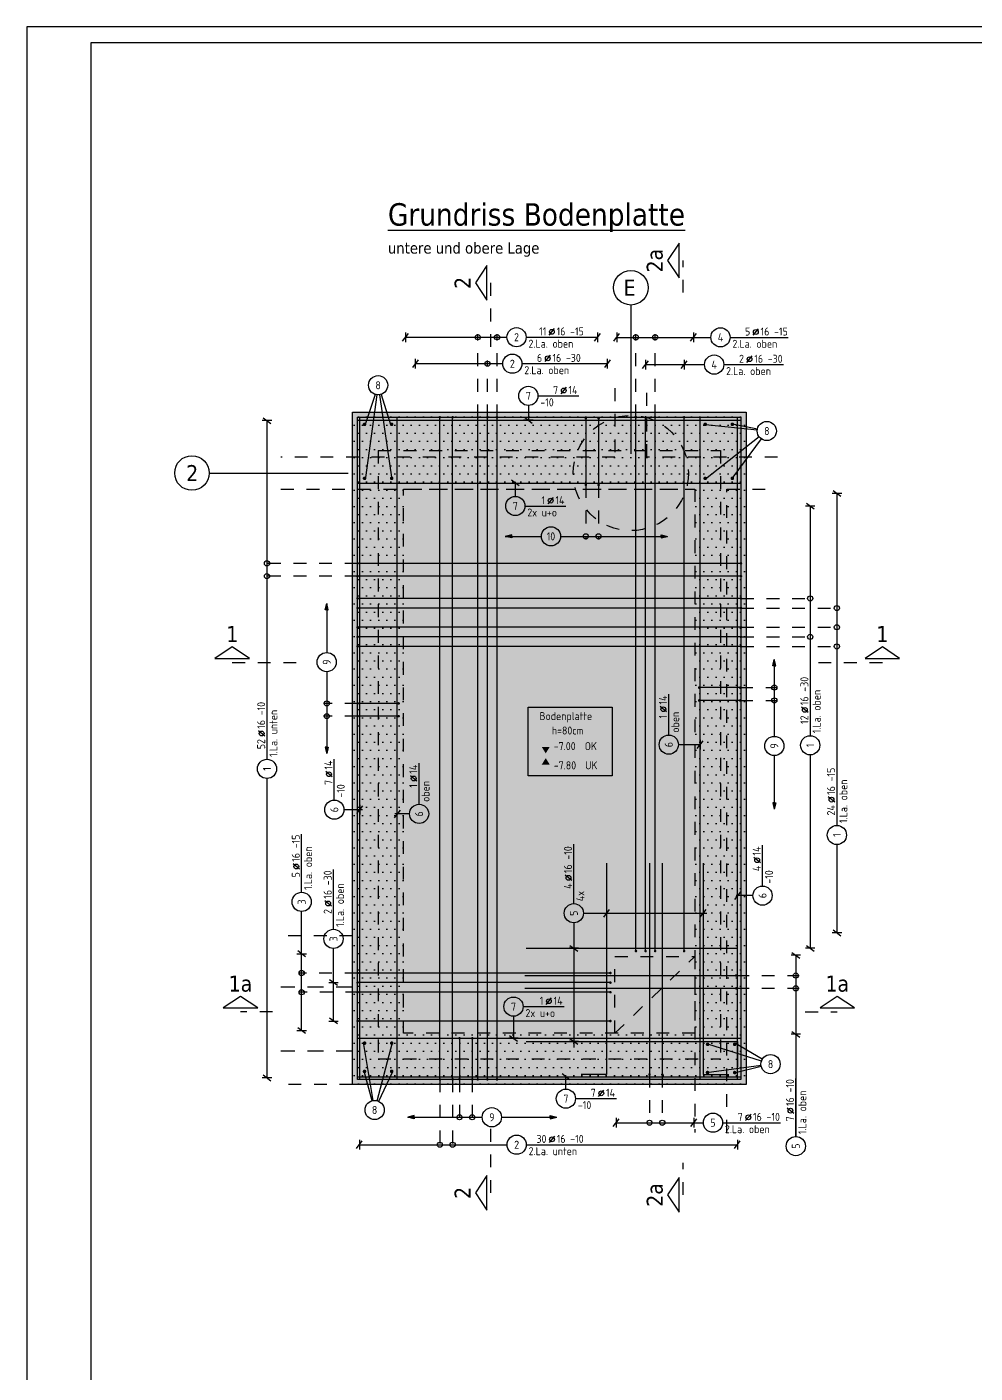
# Model space of a CAD drawing. Extents: x -20 to 69, y 0 to 100.
# Drawn here: x 0 to 7.41, y 10.51 to 21.02 of the extents above; entities that cross this region are included whole.
import ezdxf
from ezdxf.enums import TextEntityAlignment as Align

# ---------------------------------------------------------------- set-up
doc = ezdxf.new("R2010")
doc.units = 0
doc.header["$LTSCALE"] = 0.25
for name, pattern in [('AUSGEZOGEN', [1000.01, 1000, 0.01]), ('DIVIDE2', [0.625, 0.25, -0.125, 0, -0.125, 0, -0.125]), ('DOT', [0.175, 0.05, -0.125]), ('PUNKT', [0.175, 0.05, -0.125]), ('STRICHPUNKT2', [0.55, 0.25, -0.125, 0.05, -0.125]), ('VERDECKT', [0.375, 0.25, -0.125]), ('VERDECKTX2', [0.75, 0.5, -0.25])]:
    doc.linetypes.add(name, pattern=pattern)
for name, color, linetype in [('2.UG', 7, 'Continuous'), ('ACHSEN', 7, 'Continuous'), ('AFB', 7, 'Continuous'), ('BETON', 7, 'Continuous'), ('DRUEBER', 7, 'Continuous'), ('DRÜBER-NOPLOT', 7, 'Continuous'), ('grau_hell', 7, 'Continuous'), ('Gründungspfähle', 7, 'Continuous'), ('koten', 7, 'Continuous'), ('OBJEKT', 7, 'Continuous'), ('RAHMEN', 7, 'Continuous'), ('RND', 7, 'Continuous'), ('SCHNITTE', 7, 'Continuous'), ('SFP_Achsen', 7, 'Continuous'), ('TEXT', 7, 'Continuous')]:
    doc.layers.add(name, color=color, linetype=linetype)
doc.layers.add('NOPLOT', color=7, linetype='Continuous', plot=False)
doc.styles.add('helv', font='tahoma.ttf')
doc.styles.add('txt', font='isocp.shx')

# ---------------------------------------------------------------- blocks, each defined once
blk = doc.blocks.new('okrd_o')
at = {"layer": 'koten', "color": 7, "linetype": 'Continuous'}
blk.add_solid([(-0.125, 0.202), (0.125, 0.202), (0, 0)], dxfattribs=at)
at = {"layer": 'koten', "style": 'txt'}
blk.add_attdef('OKRD', (0.25, 0.1), '', height=0.25, dxfattribs=at)
blk = doc.blocks.new('okrd_u')
at = {"layer": 'koten', "color": 7, "linetype": 'Continuous'}
blk.add_solid([(-0.125, -0.202), (0.125, -0.202), (0, 0)], dxfattribs=at)
at = {"layer": 'koten', "style": 'txt'}
blk.add_attdef('OKRD', (0.25, -0.35), '', height=0.25, dxfattribs=at)
blk = doc.blocks.new('lei_gre')
at = {"layer": 'RND', "color": 7, "linetype": 'Continuous'}
for p, q in [((-0.09, -0.12), (0.09, 0.12)), ((0, 0.15), (0, -0.15))]:
    blk.add_line(p, q, dxfattribs=at)
blk = doc.blocks.new('RND_LEI')
at = {"layer": 'RND', "color": 7, "linetype": 'Continuous'}
blk.add_line((1.022, 0.066), (1.19, 0.27), dxfattribs=at)
for centre, radius in [((0, 0), 0.3), ((1.106, 0.168), 0.075)]:
    blk.add_circle(centre, radius, dxfattribs=at)
at = {"layer": 'RND', "color": 7, "linetype": 'Continuous', "style": 'txt'}
blk.add_attdef('POSL', text='', height=0.25, dxfattribs=at).set_placement((0, 0), align=Align.MIDDLE)
blk.add_attdef('ANZ', text='', height=0.25, dxfattribs=at).set_placement((0.931, 0.057), align=Align.RIGHT)
for tag, p in [('DUM', (1.253, 0.057)), ('ABSTD', (1.674, 0.057)), ('POSTXT', (0.374, -0.327))]:
    blk.add_attdef(tag, p, '', height=0.25, dxfattribs=at)
blk = doc.blocks.new('RND_HIN')
at = {"layer": 'RND', "color": 7, "linetype": 'Continuous'}
blk.add_circle((0, 0), 0.3, dxfattribs=at)
at = {"layer": 'RND', "color": 7, "linetype": 'Continuous', "style": 'txt'}
blk.add_attdef('POSI', text='', height=0.25, dxfattribs=at).set_placement((0, 0), align=Align.MIDDLE)
blk = doc.blocks.new('Pfeillinie')
at = {"layer": 'TEXT', "linetype": 'Continuous'}
blk.add_hatch(color=7, dxfattribs=at).paths.add_polyline_path([(0, 0), (-0.8, 0.2), (-0.8, 0), (-0.8, -0.2)])
at = {"layer": 'TEXT', "color": 7, "linetype": 'Continuous'}
for p, q in [((-0.8, 0), (-0.8, 0.2)), ((-0.8, 0.2), (0, 0)), ((-0.8, 0), (-0.8, -0.2)), ((-0.8, -0.2), (0, 0))]:
    blk.add_line(p, q, dxfattribs=at)
blk = doc.blocks.new('SCHN-1')
at = {"layer": 'SCHNITTE', "color": 5, "linetype": 'Continuous'}
blk.add_lwpolyline([(0.54, 0.125), (0, 0.485), (-0.54, 0.125)], close=True, dxfattribs=at)
at = {"layer": 'SCHNITTE', "color": 6, "linetype": 'Continuous', "style": 'helv'}
blk.add_attdef('SCHN-1', text='', height=0.5, dxfattribs=at).set_placement((0, 0.635), align=Align.CENTER)
blk = doc.blocks.new('A0--19')
at = {"layer": 'RAHMEN'}
for p, q in [((0, 84.1), (0, 0)), ((99.9, 84.1), (0, 84.1))]:
    blk.add_line(p, q, dxfattribs=at)
at = {"layer": 'RAHMEN', "color": 5}
for p, q in [((99.4, 83.6), (2, 83.6)), ((2, 83.6), (2, 0.5))]:
    blk.add_line(p, q, dxfattribs=at)

msp = doc.modelspace()

# ---------------------------------------------------------------- hatches: boundary and pattern name
at = {"layer": '2.UG', "linetype": 'AUSGEZOGEN'}
h = msp.add_hatch(dxfattribs=at)
h.set_pattern_fill('DOTS', scale=0.04, double=1)
h.set_pattern_definition([(0, (-1.28428, 30.04452), (0.03175, 0.0635), [0, -0.0635])])
h.paths.add_polyline_path([(2.543, 18.0164), (2.543, 12.7664), (5.618, 12.7664), (5.618, 18.0164)])
h.paths.add_polyline_path([(5.218, 17.4164), (5.218, 13.1664), (4.593, 13.1664), (2.943, 13.1664), (2.943, 17.4164)], flags=16)
h.paths.add_polyline_path([(3.9158, 15.7133), (4.5717, 15.7133), (4.5717, 15.1757), (3.9158, 15.1757)], flags=0)
h.paths.add_polyline_path([(4.095, 15.4852), (4.3765, 15.4852), (4.3765, 15.573), (4.095, 15.573)], flags=8)
h.paths.add_polyline_path([(3.9942, 15.5773), (4.4692, 15.5773), (4.4692, 15.6898), (3.9942, 15.6898)], flags=8)
at = {"layer": 'grau_hell'}
msp.add_hatch(color=9, dxfattribs=at).paths.add_polyline_path([(5.618, 18.0164), (2.543, 18.0164), (2.543, 12.7664), (5.618, 12.7664)])

# ---------------------------------------------------------------- linework, layer by layer
at = {"layer": 'ACHSEN', "color": 140, "linetype": 'AUSGEZOGEN'}
for p, q in [((4.718, 18.8533), (4.718, 17.69)), ((1.4246, 17.5414), (2.5093, 17.5414))]:
    msp.add_line(p, q, dxfattribs=at)
at = {"layer": 'AFB', "color": 1, "linetype": 'DIVIDE2'}
for p, q in [((2.743, 17.7164), (2.743, 12.9664)), ((2.743, 17.7164), (5.418, 17.7164)), ((5.418, 17.7164), (5.418, 12.9664)), ((2.743, 12.9664), (5.418, 12.9664))]:
    msp.add_line(p, q, dxfattribs=at)
at = {"layer": 'BETON', "color": 6, "linetype": 'AUSGEZOGEN'}
msp.add_lwpolyline([(5.618, 18.0164), (5.618, 12.7664), (2.543, 12.7664), (2.543, 18.0164)], close=True, dxfattribs=at)
at = {"layer": 'DRUEBER', "color": 7, "linetype": 'PUNKT'}
msp.add_line((4.593, 13.1664), (5.218, 13.7664), dxfattribs=at)
for points in [[(2.943, 17.4164), (5.218, 17.4164), (5.218, 13.1664), (2.943, 13.1664)], [(4.593, 13.7664), (5.218, 13.7664), (5.218, 13.1664), (4.593, 13.1664)]]:
    msp.add_lwpolyline(points, close=True, dxfattribs=at)
at = {"layer": 'DRÜBER-NOPLOT', "color": 191, "linetype": 'DOT', "lineweight": -2}
for p, q in [((4.593, 18.2037), (4.593, 17.6664)), ((4.843, 17.6664), (4.843, 18.2037)), ((4.593, 17.6664), (1.9847, 17.6664)), ((5.864, 17.6664), (4.843, 17.6664)), ((1.9847, 17.4164), (5.218, 17.4164)), ((5.218, 17.4164), (5.218, 12.3914)), ((5.468, 12.3914), (5.468, 17.4164)), ((5.468, 17.4164), (5.864, 17.4164))]:
    msp.add_line(p, q, dxfattribs=at)
at = {"layer": 'DRÜBER-NOPLOT', "color": 191, "linetype": 'VERDECKT'}
for p, q in [((2.5416, 13.9264), (1.9847, 13.9264)), ((2.543, 12.7664), (1.9847, 12.7664))]:
    msp.add_line(p, q, dxfattribs=at)
at = {"layer": 'DRÜBER-NOPLOT', "color": 191, "linetype": 'VERDECKTX2'}
for p, q in [((2.5416, 13.5264), (1.9847, 13.5264)), ((2.5416, 13.0264), (1.9847, 13.0264))]:
    msp.add_line(p, q, dxfattribs=at)
at = {"layer": 'Gründungspfähle', "color": 171, "linetype": 'VERDECKT'}
msp.add_circle((4.718, 17.5414), 0.45, dxfattribs=at)
at = {"layer": 'NOPLOT', "color": 191, "linetype": 'Continuous'}
msp.add_lwpolyline([(5.578, 17.9764), (5.578, 12.8064), (2.583, 12.8064), (2.583, 17.9764)], close=True, dxfattribs=at)
at = {"layer": 'OBJEKT', "color": 1, "linetype": 'AUSGEZOGEN'}
msp.add_lwpolyline([(3.9158, 15.7133), (4.5717, 15.7133), (4.5717, 15.1757), (3.9158, 15.1757)], close=True, dxfattribs=at)
at = {"layer": 'RND', "color": 102, "linetype": 'VERDECKT'}
for p, q in [((3.5222, 17.9764), (3.5222, 18.6268)), ((3.6722, 17.9764), (3.6722, 18.6268)), ((4.7575, 17.9764), (4.7575, 18.6258)), ((4.9075, 17.9764), (4.9075, 18.6258)), ((3.5972, 17.9764), (3.5972, 18.4199)), ((4.3659, 17.4483), (4.3659, 17.0218)), ((4.4659, 17.4483), (4.4659, 17.0218)), ((2.583, 16.8359), (1.8504, 16.8359)), ((2.583, 16.7359), (1.8504, 16.7359)), ((5.578, 16.5618), (6.1437, 16.5618)), ((5.578, 16.4868), (6.3523, 16.4868)), ((5.578, 16.3368), (6.3523, 16.3368)), ((5.578, 16.2618), (6.1437, 16.2618)), ((5.578, 16.1868), (6.3523, 16.1868)), ((5.5714, 15.8654), (5.8636, 15.8654)), ((2.5838, 15.7424), (2.3169, 15.7424)), ((5.5714, 15.7654), (5.8636, 15.7654)), ((2.5838, 15.6424), (2.3169, 15.6424)), ((2.583, 13.6368), (2.1212, 13.6368)), ((5.5408, 13.6171), (6.0315, 13.6171)), ((2.588, 13.4868), (2.1212, 13.4868)), ((5.5408, 13.5171), (6.0315, 13.5171)), ((4.8635, 12.8436), (4.8635, 12.4427)), ((4.9635, 12.8436), (4.9635, 12.4427)), ((3.2258, 12.8064), (3.2258, 12.2709)), ((3.3258, 12.8064), (3.3258, 12.2709)), ((3.3791, 12.8071), (3.3791, 12.4852)), ((3.4791, 12.8071), (3.4791, 12.4852))]:
    msp.add_line(p, q, dxfattribs=at)
at = {"layer": 'RND', "color": 7, "linetype": 'AUSGEZOGEN'}
for p, q in [((2.9575, 18.6018), (3.7497, 18.6018)), ((3.8997, 18.6018), (4.4575, 18.6018)), ((4.6075, 18.6008), (5.2075, 18.6008)), ((5.2075, 18.6008), (5.3428, 18.6008)), ((5.4928, 18.6008), (5.9459, 18.6008)), ((3.717, 18.3949), (3.0349, 18.3949)), ((4.5341, 18.3949), (3.867, 18.3949)), ((4.8325, 18.388), (5.1339, 18.388)), ((5.1339, 18.388), (5.2935, 18.388)), ((5.4435, 18.388), (5.9091, 18.388)), ((3.9922, 18.1439), (4.3122, 18.1439)), ((1.8754, 17.9507), (1.8754, 15.3056)), ((6.3273, 17.3823), (6.3273, 14.7894)), ((3.8904, 17.2837), (4.2104, 17.2837)), ((6.1187, 17.2834), (6.1187, 15.4901)), ((5.0138, 15.4953), (5.0138, 15.8153)), ((2.4014, 14.9875), (2.4014, 15.3075)), ((3.0637, 14.9545), (3.0637, 15.2745)), ((6.1187, 15.3401), (6.1187, 13.8302)), ((1.8754, 15.1556), (1.8754, 12.818)), ((2.1462, 14.2669), (2.1462, 14.72)), ((4.2724, 14.1786), (4.2724, 14.6419)), ((5.7464, 14.3161), (5.7464, 14.6361)), ((6.3273, 14.6394), (6.3273, 13.9502)), ((2.395, 13.9783), (2.395, 14.4439)), ((2.1462, 13.7868), (2.1462, 14.1169)), ((2.1462, 13.1868), (2.1462, 13.7868)), ((2.395, 13.5618), (2.395, 13.8283)), ((6.0065, 13.7757), (6.0065, 13.1584)), ((2.395, 13.2618), (2.395, 13.5618)), ((3.876, 13.3743), (4.196, 13.3743)), ((6.0065, 13.1584), (6.0065, 12.36)), ((6.0065, 12.36), (6.0065, 12.8131)), ((4.2854, 12.6556), (4.6054, 12.6556)), ((4.6031, 12.4677), (5.2101, 12.4677)), ((5.2101, 12.4677), (5.284, 12.4677)), ((5.434, 12.4677), (5.8871, 12.4677)), ((2.5973, 12.2959), (3.7508, 12.2959)), ((3.9008, 12.2959), (5.5503, 12.2959))]:
    msp.add_line(p, q, dxfattribs=at)
at = {"layer": 'RND', "color": 102, "linetype": 'AUSGEZOGEN'}
for p, q in [((2.7197, 18.1556), (2.6413, 17.9198)), ((2.7333, 18.1524), (2.6456, 17.506)), ((2.7541, 18.1525), (2.8498, 17.4902)), ((2.7662, 18.1553), (2.8412, 17.9212)), ((3.9172, 18.0689), (3.9172, 17.954)), ((5.7051, 17.8769), (5.3006, 17.9181)), ((5.7061, 17.8839), (5.5115, 17.9224)), ((5.7208, 17.8229), (5.3006, 17.4923)), ((5.7352, 17.809), (5.5143, 17.5095)), ((3.8154, 17.3587), (3.8154, 17.4736)), ((5.0888, 15.4203), (5.2644, 15.4203)), ((2.4764, 14.9125), (2.622, 14.9125)), ((2.9887, 14.8795), (2.8751, 14.8795)), ((5.6714, 14.2411), (5.5407, 14.2411)), ((4.3474, 14.1036), (5.3105, 14.1036)), ((4.2724, 14.0286), (4.2724, 13.054)), ((3.801, 13.2993), (3.801, 13.12)), ((2.7042, 12.641), (2.6304, 13.0934)), ((2.7354, 12.6395), (2.856, 13.0948)), ((5.7378, 12.948), (5.3201, 13.0805)), ((5.7445, 12.9631), (5.5357, 13.0852)), ((2.6965, 12.6394), (2.6362, 12.8607)), ((2.7483, 12.6348), (2.856, 12.8622)), ((4.2104, 12.7306), (4.2104, 12.8388)), ((5.7349, 12.9153), (5.3085, 12.8581)), ((5.7364, 12.9075), (5.5241, 12.8558))]:
    msp.add_line(p, q, dxfattribs=at)
at = {"layer": 'RND', "color": 1, "linetype": 'AUSGEZOGEN'}
for points in [[(2.6004, 12.8064), (2.6004, 17.9764)], [(2.8923, 12.8064), (2.8923, 17.9764)], [(3.2258, 12.8064), (3.2258, 17.9764)], [(3.3258, 12.8064), (3.3258, 17.9764)], [(3.5222, 12.8064), (3.5222, 17.9764)], [(3.6722, 12.8064), (3.6722, 17.9764)], [(4.7575, 13.8082), (4.7575, 17.9764)], [(4.9075, 13.8082), (4.9075, 17.9764)], [(5.2592, 12.8064), (5.2592, 17.9764)], [(5.551, 12.8064), (5.551, 17.9764)], [(2.583, 17.954), (5.578, 17.954)], [(4.3659, 17.9683), (4.3659, 17.4483)], [(4.4659, 17.9683), (4.4659, 17.4483)], [(2.583, 17.4631), (5.578, 17.4631)], [(5.578, 16.8359), (2.583, 16.8359)], [(5.578, 16.7359), (2.583, 16.7359)], [(5.578, 16.4868), (2.583, 16.4868)], [(5.578, 16.3368), (2.583, 16.3368)], [(5.578, 16.1868), (2.583, 16.1868)], [(5.5714, 15.8654), (5.2514, 15.8654)], [(2.9038, 15.7424), (2.5838, 15.7424)], [(5.5714, 15.7654), (5.2514, 15.7654)], [(2.9038, 15.6424), (2.5838, 15.6424)], [(4.5287, 14.4936), (4.5287, 12.8436), (4.3287, 12.8436)], [(4.8635, 14.4936), (4.8635, 12.8436)], [(4.9635, 14.4936), (4.9635, 12.8436)], [(5.2824, 14.4936), (5.2824, 12.8436), (5.4824, 12.8436)], [(3.9008, 13.83), (5.5508, 13.83), (5.5508, 14.03)], [(4.558, 13.6368), (2.583, 13.6368)], [(3.8908, 13.6171), (5.5408, 13.6171)], [(4.558, 13.4868), (2.583, 13.4868)], [(3.8908, 13.5171), (5.5408, 13.5171)], [(2.583, 13.127), (5.578, 13.127)], [(3.3791, 13.1271), (3.3791, 12.8071)], [(3.4791, 13.1271), (3.4791, 12.8071)], [(3.9008, 13.1028), (5.5508, 13.1028), (5.5508, 12.9028)], [(2.583, 12.8257), (5.578, 12.8257)]]:
    msp.add_lwpolyline(points, dxfattribs=at)
at = {"layer": 'RND', "color": 7, "linetype": 'AUSGEZOGEN'}
for points, const_width in [([(3.2208, 17.9764, 1), (3.2308, 17.9764, 1)], 0.01), ([(3.3208, 17.9764, 1), (3.3308, 17.9764, 1)], 0.01), ([(3.5172, 17.9764, 1), (3.5272, 17.9764, 1)], 0.01), ([(3.5922, 17.9764, 1), (3.6022, 17.9764, 1)], 0.01), ([(3.6672, 17.9764, 1), (3.6772, 17.9764, 1)], 0.01), ([(4.3609, 17.9683, 1), (4.3709, 17.9683, 1)], 0.01), ([(4.4609, 17.9683, 1), (4.4709, 17.9683, 1)], 0.01), ([(4.7525, 17.9764, 1), (4.7625, 17.9764, 1)], 0.01), ([(4.8275, 17.9764, 1), (4.8375, 17.9764, 1)], 0.01), ([(4.9025, 17.9764, 1), (4.9125, 17.9764, 1)], 0.01), ([(5.1289, 17.9764, 1), (5.1389, 17.9764, 1)], 0.01), ([(2.6305, 17.9215, 1), (2.6445, 17.9215, 1)], 0.014), ([(2.8426, 17.9215, 1), (2.8566, 17.9215, 1)], 0.014), ([(5.2915, 17.9215, 1), (5.3055, 17.9215, 1)], 0.014), ([(5.5036, 17.9215, 1), (5.5176, 17.9215, 1)], 0.014), ([(2.6305, 17.4997, 1), (2.6445, 17.4997, 1)], 0.014), ([(2.8426, 17.4997, 1), (2.8566, 17.4997, 1)], 0.014), ([(4.3609, 17.4483, 1), (4.3709, 17.4483, 1)], 0.01), ([(4.4609, 17.4483, 1), (4.4709, 17.4483, 1)], 0.01), ([(5.2915, 17.4997, 1), (5.3055, 17.4997, 1)], 0.014), ([(5.5036, 17.4997, 1), (5.5176, 17.4997, 1)], 0.014), ([(2.578, 16.8359, 1), (2.588, 16.8359, 1)], 0.01), ([(5.573, 16.8359, 1), (5.583, 16.8359, 1)], 0.01), ([(2.578, 16.7359, 1), (2.588, 16.7359, 1)], 0.01), ([(5.573, 16.7359, 1), (5.583, 16.7359, 1)], 0.01), ([(2.578, 16.5618, 1), (2.588, 16.5618, 1)], 0.01), ([(5.573, 16.5618, 1), (5.583, 16.5618, 1)], 0.01), ([(2.578, 16.4868, 1), (2.588, 16.4868, 1)], 0.01), ([(5.573, 16.4868, 1), (5.583, 16.4868, 1)], 0.01), ([(2.578, 16.3368, 1), (2.588, 16.3368, 1)], 0.01), ([(5.573, 16.3368, 1), (5.583, 16.3368, 1)], 0.01), ([(2.578, 16.2618, 1), (2.588, 16.2618, 1)], 0.01), ([(2.578, 16.1868, 1), (2.588, 16.1868, 1)], 0.01), ([(5.573, 16.2618, 1), (5.583, 16.2618, 1)], 0.01), ([(5.573, 16.1868, 1), (5.583, 16.1868, 1)], 0.01), ([(5.2514, 15.8704, 1), (5.2514, 15.8604, 1)], 0.01), ([(5.5714, 15.8704, 1), (5.5714, 15.8604, 1)], 0.01), ([(5.2514, 15.7704, 1), (5.2514, 15.7604, 1)], 0.01), ([(5.5714, 15.7704, 1), (5.5714, 15.7604, 1)], 0.01), ([(2.5838, 15.7474, 1), (2.5838, 15.7374, 1)], 0.01), ([(2.9038, 15.7474, 1), (2.9038, 15.7374, 1)], 0.01), ([(2.5838, 15.6474, 1), (2.5838, 15.6374, 1)], 0.01), ([(2.9038, 15.6474, 1), (2.9038, 15.6374, 1)], 0.01), ([(4.7525, 13.8082, 1), (4.7625, 13.8082, 1)], 0.01), ([(4.8275, 13.8082, 1), (4.8375, 13.8082, 1)], 0.01), ([(4.9025, 13.8082, 1), (4.9125, 13.8082, 1)], 0.01), ([(5.1289, 13.8082, 1), (5.1389, 13.8082, 1)], 0.01), ([(2.578, 13.6368, 1), (2.588, 13.6368, 1)], 0.01), ([(2.578, 13.5618, 1), (2.588, 13.5618, 1)], 0.01), ([(4.553, 13.6368, 1), (4.563, 13.6368, 1)], 0.01), ([(4.553, 13.5618, 1), (4.563, 13.5618, 1)], 0.01), ([(5.5408, 13.6121, 1), (5.5408, 13.6221, 1)], 0.01), ([(2.578, 13.4868, 1), (2.588, 13.4868, 1)], 0.01), ([(4.553, 13.4868, 1), (4.563, 13.4868, 1)], 0.01), ([(5.5408, 13.5121, 1), (5.5408, 13.5221, 1)], 0.01), ([(2.578, 13.2618, 1), (2.588, 13.2618, 1)], 0.01), ([(4.553, 13.2618, 1), (4.563, 13.2618, 1)], 0.01), ([(2.6305, 13.0889, 1), (2.6445, 13.0889, 1)], 0.014), ([(2.8426, 13.0889, 1), (2.8566, 13.0889, 1)], 0.014), ([(3.3741, 13.1271, 1), (3.3841, 13.1271, 1)], 0.01), ([(3.4741, 13.1271, 1), (3.4841, 13.1271, 1)], 0.01), ([(5.31, 13.0796, 1), (5.324, 13.0796, 1)], 0.014), ([(5.5221, 13.0796, 1), (5.5361, 13.0796, 1)], 0.014), ([(2.6305, 12.8685, 1), (2.6445, 12.8685, 1)], 0.014), ([(2.8426, 12.8685, 1), (2.8566, 12.8685, 1)], 0.014), ([(4.8585, 12.8436, 1), (4.8685, 12.8436, 1)], 0.01), ([(4.9585, 12.8436, 1), (4.9685, 12.8436, 1)], 0.01), ([(5.31, 12.8592, 1), (5.324, 12.8592, 1)], 0.014), ([(5.5221, 12.8592, 1), (5.5361, 12.8592, 1)], 0.014), ([(3.2208, 12.8064, 1), (3.2308, 12.8064, 1)], 0.01), ([(3.3208, 12.8064, 1), (3.3308, 12.8064, 1)], 0.01), ([(3.3741, 12.8071, 1), (3.3841, 12.8071, 1)], 0.01), ([(3.4741, 12.8071, 1), (3.4841, 12.8071, 1)], 0.01), ([(3.5172, 12.8064, 1), (3.5272, 12.8064, 1)], 0.01), ([(3.5922, 12.8064, 1), (3.6022, 12.8064, 1)], 0.01), ([(3.6672, 12.8064, 1), (3.6772, 12.8064, 1)], 0.01)]:
    msp.add_lwpolyline(points, format="xyb", close=True, dxfattribs=dict(at, const_width=const_width))
for points in [[(3.5972, 12.8064), (3.5972, 17.9764)], [(4.8325, 13.8082), (4.8325, 17.9764)], [(5.1339, 13.8082), (5.1339, 17.9764)], [(5.578, 16.5618), (2.583, 16.5618)], [(5.578, 16.2618), (2.583, 16.2618)], [(4.558, 13.5618), (2.583, 13.5618)], [(4.558, 13.2618), (2.583, 13.2618)]]:
    msp.add_lwpolyline(points, dxfattribs=at)
at = {"layer": 'RND', "color": 102, "linetype": 'AUSGEZOGEN'}
for points in [[(3.7368, 17.0468), (4.0187, 17.0468)], [(4.1687, 17.0468), (5.0041, 17.0468)], [(2.3419, 16.5217), (2.3419, 16.1397)], [(5.8386, 16.0859), (5.8386, 15.485)], [(2.3419, 15.9897), (2.3419, 15.3517)], [(5.8386, 15.335), (5.8386, 14.9159)], [(2.9758, 12.5102), (3.5568, 12.5102)], [(3.7068, 12.5102), (4.1384, 12.5102)]]:
    msp.add_lwpolyline(points, dxfattribs=at)
at = {"layer": 'RND', "color": 7, "linetype": 'AUSGEZOGEN'}
for centre in [(3.5222, 18.6018), (3.6722, 18.6018), (4.7575, 18.6008), (4.9075, 18.6008), (3.5972, 18.3949), (4.3659, 17.0468), (4.4659, 17.0468), (1.8754, 16.8359), (1.8754, 16.7359), (6.1187, 16.5618), (6.3273, 16.4868), (6.3273, 16.3368), (6.1187, 16.2618), (6.3273, 16.1868), (5.8386, 15.8654), (5.8386, 15.7654), (2.3419, 15.7424), (2.3419, 15.6424), (2.1462, 13.6368), (6.0065, 13.6171), (2.1462, 13.4868), (6.0065, 13.5171), (3.3791, 12.5102), (3.4791, 12.5102), (4.8635, 12.4677), (4.9635, 12.4677), (3.2258, 12.2959), (3.3258, 12.2959)]:
    msp.add_circle(centre, 0.02, dxfattribs=at)
at = {"layer": 'SCHNITTE', "color": 5, "linetype": 'STRICHPUNKT2'}
for p, q in [((5.1253, 18.95), (5.1253, 19.2)), ((3.6246, 18.5258), (3.6246, 19.0258)), ((1.6041, 16.0627), (2.1041, 16.0627)), ((6.1825, 16.0627), (6.6825, 16.0627)), ((1.9182, 13.3324), (1.6682, 13.3324)), ((6.0804, 13.3324), (6.3304, 13.3324)), ((3.6246, 11.9195), (3.6246, 12.4195)), ((5.1253, 11.9037), (5.1253, 12.1537))]:
    msp.add_line(p, q, dxfattribs=at)
at = {"layer": 'SFP_Achsen', "color": 7, "linetype": 'AUSGEZOGEN'}
for centre in [(4.718, 18.9885), (1.2894, 17.5414)]:
    msp.add_circle(centre, 0.1352, dxfattribs=at)

# ---------------------------------------------------------------- block references
at = {"layer": 'koten', "color": 6, "linetype": 'AUSGEZOGEN', "xscale": 0.25, "yscale": 0.25, "zscale": 0.25}
for name, p, values in [('okrd_o', (4.0529, 15.3522), {'OKRD': '-7.00  OK'}), ('okrd_u', (4.0529, 15.3147), {'OKRD': '-7.80  UK'})]:
    msp.add_blockref(name, p, dxfattribs=at).add_auto_attribs(values)
at = {"layer": 'RAHMEN', "color": 7, "linetype": 'AUSGEZOGEN', "xscale": 0.25, "yscale": 0.25, "zscale": 0.25}
msp.add_blockref('A0--19', (0, 0), dxfattribs=at)
at = {"layer": 'RND', "color": 7, "linetype": 'AUSGEZOGEN', "xscale": 0.25, "yscale": 0.25, "zscale": 0.25}
for p in [(2.9575, 18.6018), (4.4575, 18.6018), (4.6075, 18.6008), (5.2075, 18.6008), (4.8325, 18.388), (5.1339, 18.388), (4.6031, 12.4677), (5.2101, 12.4677), (2.5973, 12.2959), (5.5503, 12.2959)]:
    msp.add_blockref('lei_gre', p, dxfattribs=at)
for name, p, values in [('RND_LEI', (3.8247, 18.6018), {'POSL': '2', 'DUM': '16', 'ANZ': '11', 'ABSTD': '-15', 'POSTXT': '2.La. oben'}), ('RND_LEI', (5.4178, 18.6008), {'POSL': '4', 'DUM': '16', 'ANZ': '5', 'ABSTD': '-15', 'POSTXT': '2.La. oben'}), ('RND_LEI', (3.792, 18.3949), {'POSL': '2', 'DUM': '16', 'ANZ': '6', 'ABSTD': '-30', 'POSTXT': '2.La. oben'}), ('RND_LEI', (5.3685, 18.388), {'POSL': '4', 'DUM': '16', 'ANZ': '2', 'ABSTD': '-30', 'POSTXT': '2.La. oben'}), ('RND_HIN', (2.7434, 18.2268), {'POSI': '8'}), ('RND_LEI', (3.9172, 18.1439), {'POSL': '7', 'DUM': '14', 'ANZ': '7', 'POSTXT': '-10'}), ('RND_HIN', (5.7797, 17.8693), {'POSI': '8'}), ('RND_LEI', (3.8154, 17.2837), {'POSL': '7', 'DUM': '14', 'ANZ': '1', 'POSTXT': '2x u+o'}), ('RND_HIN', (4.0937, 17.0468), {'POSI': '10'}), ('RND_LEI', (3.801, 13.3743), {'POSL': '7', 'DUM': '14', 'ANZ': '1', 'POSTXT': '2x u+o'}), ('RND_HIN', (5.8093, 12.9253), {'POSI': '8'}), ('RND_LEI', (4.2104, 12.6556), {'POSL': '7', 'DUM': '14', 'ANZ': '7', 'POSTXT': '-10'}), ('RND_HIN', (2.7162, 12.567), {'POSI': '8'}), ('RND_HIN', (3.6318, 12.5102), {'POSI': '9'}), ('RND_LEI', (5.359, 12.4677), {'POSL': '5', 'DUM': '16', 'ANZ': '7', 'ABSTD': '-10', 'POSTXT': '2.La. oben'}), ('RND_LEI', (3.8258, 12.2959), {'POSL': '2', 'DUM': '16', 'ANZ': '30', 'ABSTD': '-10', 'POSTXT': '2.La. unten'})]:
    msp.add_blockref(name, p, dxfattribs=at).add_auto_attribs(values)
for p, rotation in [((3.0349, 18.3949), 180), ((4.5341, 18.3949), 180), ((1.8754, 17.9507), 270), ((6.3273, 17.3823), 270), ((6.1187, 17.2834), 270), ((6.3273, 13.9502), 270), ((2.1462, 13.7868), 90.00000000000006), ((6.0065, 13.7757), 270), ((6.1187, 13.8302), 270), ((2.395, 13.5618), 90), ((2.395, 13.2618), 90), ((2.1462, 13.1868), 90.00000000000006), ((6.0065, 13.1584), 270), ((1.8754, 12.818), 270)]:
    msp.add_blockref('lei_gre', p, dxfattribs=dict(at, rotation=rotation))
at = {"layer": 'RND', "color": 102, "linetype": 'AUSGEZOGEN'}
for name, p, xscale, yscale, zscale, rotation in [('lei_gre', (3.9172, 17.954), 0.25, 0.25, 0.25, 270), ('lei_gre', (3.8154, 17.4631), 0.25, 0.25, 0.25, 90), ('Pfeillinie', (3.7368, 17.0468), 0.0625, 0.0625, 0.0625, 180), ('Pfeillinie', (2.3419, 16.5217), 0.0625, 0.0625, 0.0625, 90), ('Pfeillinie', (5.8386, 16.0859), 0.0625, 0.0625, 0.0625, 90), ('Pfeillinie', (2.3419, 15.3517), 0.0625, 0.0625, 0.0625, 270), ('Pfeillinie', (5.8386, 14.9159), 0.0625, 0.0625, 0.0625, 270), ('lei_gre', (2.8923, 14.8795), 0.25, 0.25, 0.25, 180), ('lei_gre', (5.551, 14.2411), 0.25, 0.25, 0.25, 180), ('lei_gre', (4.2724, 13.83), 0.25, 0.25, 0.25, 270), ('lei_gre', (3.801, 13.127), 0.25, 0.25, 0.25, 270), ('lei_gre', (4.2724, 13.1028), 0.25, 0.25, 0.25, 270), ('lei_gre', (4.2104, 12.8257), 0.25, 0.25, 0.25, 90), ('Pfeillinie', (2.9758, 12.5102), 0.0625, 0.0625, 0.0625, 180)]:
    msp.add_blockref(name, p, dxfattribs=dict(at, xscale=xscale, yscale=yscale, zscale=zscale, rotation=rotation))
for name, p, xscale, yscale, zscale in [('Pfeillinie', (5.0041, 17.0468), 0.0625, 0.0625, 0.0625), ('lei_gre', (5.2592, 15.4203), 0.25, 0.25, 0.25), ('lei_gre', (2.6004, 14.9125), 0.25, 0.25, 0.25), ('lei_gre', (4.5287, 14.1036), 0.25, 0.25, 0.25), ('lei_gre', (5.2824, 14.1036), 0.25, 0.25, 0.25), ('Pfeillinie', (4.1384, 12.5102), 0.0625, 0.0625, 0.0625)]:
    msp.add_blockref(name, p, dxfattribs=dict(at, xscale=xscale, yscale=yscale, zscale=zscale))
at = {"layer": 'RND', "color": 7, "linetype": 'AUSGEZOGEN', "xscale": 0.25, "yscale": 0.25, "zscale": 0.25, "rotation": 90}
for name, p, values in [('RND_HIN', (2.3419, 16.0647), {'POSI': '9'}), ('RND_LEI', (6.1187, 15.4151), {'POSL': '1', 'DUM': '16', 'ANZ': '12', 'ABSTD': '-30', 'POSTXT': '1.La. oben'}), ('RND_LEI', (5.0138, 15.4203), {'POSL': '6', 'DUM': '14', 'ANZ': '1', 'POSTXT': 'oben'}), ('RND_LEI', (1.8754, 15.2306), {'POSL': '1', 'DUM': '16', 'ANZ': '52', 'ABSTD': '-10', 'POSTXT': '1.La. unten'}), ('RND_HIN', (5.8386, 15.41), {'POSI': '9'}), ('RND_LEI', (2.4014, 14.9125), {'POSL': '6', 'DUM': '14', 'ANZ': '7', 'POSTXT': '-10'}), ('RND_LEI', (3.0637, 14.8795), {'POSL': '6', 'DUM': '14', 'ANZ': '1', 'POSTXT': 'oben'}), ('RND_LEI', (6.3273, 14.7144), {'POSL': '1', 'DUM': '16', 'ANZ': '24', 'ABSTD': '-15', 'POSTXT': '1.La. oben'}), ('RND_LEI', (2.1462, 14.1919), {'POSL': '3', 'DUM': '16', 'ANZ': '5', 'ABSTD': '-15', 'POSTXT': '1.La. oben'}), ('RND_LEI', (4.2724, 14.1036), {'POSL': '5', 'DUM': '16', 'ANZ': '4', 'ABSTD': '-10', 'POSTXT': '4x'}), ('RND_LEI', (5.7464, 14.2411), {'POSL': '6', 'DUM': '14', 'ANZ': '4', 'POSTXT': '-10'}), ('RND_LEI', (2.395, 13.9033), {'POSL': '3', 'DUM': '16', 'ANZ': '2', 'ABSTD': '-30', 'POSTXT': '1.La. oben'}), ('RND_LEI', (6.0065, 12.285), {'POSL': '5', 'DUM': '16', 'ANZ': '7', 'ABSTD': '-10', 'POSTXT': '1.La. oben'})]:
    msp.add_blockref(name, p, dxfattribs=at).add_auto_attribs(values)
at = {"layer": 'SCHNITTE', "color": 5, "linetype": 'STRICHPUNKT2', "xscale": 0.25, "yscale": 0.25, "zscale": 0.25, "rotation": 90}
for p, values in [((5.1253, 19.2), {'SCHN-1': '2a'}), ((3.6246, 19.0258), {'SCHN-1': '2'}), ((3.6246, 11.9195), {'SCHN-1': '2'}), ((5.1253, 11.9037), {'SCHN-1': '2a'})]:
    msp.add_blockref('SCHN-1', p, dxfattribs=at).add_auto_attribs(values)
at = {"layer": 'SCHNITTE', "color": 5, "linetype": 'STRICHPUNKT2', "xscale": 0.25, "yscale": 0.25, "zscale": 0.25}
for p, values in [((1.6041, 16.0627), {'SCHN-1': '1'}), ((6.6825, 16.0627), {'SCHN-1': '1'}), ((1.6682, 13.3324), {'SCHN-1': '1a'}), ((6.3304, 13.3324), {'SCHN-1': '1a'})]:
    msp.add_blockref('SCHN-1', p, dxfattribs=at).add_auto_attribs(values)

# ---------------------------------------------------------------- texts
at = {"layer": 'SFP_Achsen', "color": 6, "linetype": 'AUSGEZOGEN', "style": 'helv'}
for s, p in [('E', (4.661, 18.9263)), ('2', (1.2441, 17.4783))]:
    msp.add_text(s, height=0.125, dxfattribs=at).set_placement(p)
at = {"layer": 'TEXT', "color": 5, "linetype": 'AUSGEZOGEN', "style": 'helv'}
msp.add_text('%%UGrundriss Bodenplatte', height=0.175, dxfattribs=at).set_placement((2.8199, 19.4734))
at = {"layer": 'TEXT', "color": 1, "linetype": 'AUSGEZOGEN'}
for s, height, style, p in [('untere und obere Lage', 0.0875, 'helv', (2.8199, 19.2547)), ('Bodenplatte', 0.0625, 'txt', (4.0036, 15.6117)), ('h=80cm', 0.0625, 'txt', (4.1002, 15.499))]:
    msp.add_text(s, height=height, dxfattribs=dict(at, style=style)).set_placement(p)

doc.saveas('drawing.dxf')
